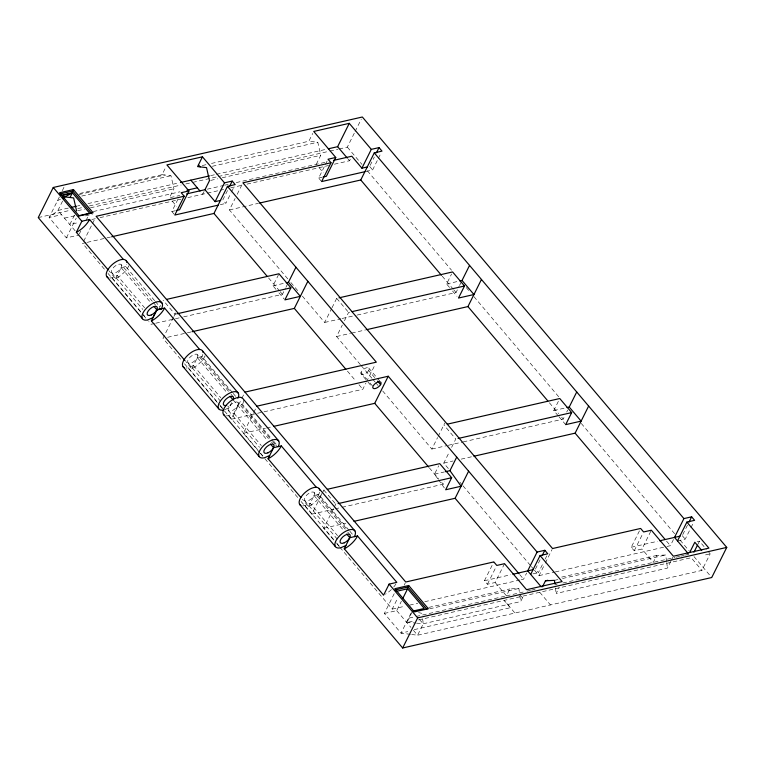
<?xml version="1.0" encoding="UTF-8"?>
<svg xmlns="http://www.w3.org/2000/svg" width="765" height="765" viewBox="0 0 765 765"><rect width="100%" height="100%" fill="white"/><g stroke="black" fill="none" stroke-linecap="round" stroke-linejoin="round"><path stroke-width="0.57" stroke-dasharray="3.83 2.87" d="M374.668 377.614L368.711 370.585A5.231 2.467 -40.3 0 0 368.902 368.175L368.405 367.764A5.231 2.467 -40.3 0 0 360.984 372.345L360.975 373.722L367.669 381.63M62.328 190.734L64.308 186.555M59.383 196.921L49.132 217.499L66.392 237.886L78.757 235.075M62.596 201.071L57.92 210.452L49.132 217.499L61.487 214.678M74.501 215.137L69.825 224.518L79.101 222.405M66.392 237.886L76.242 218.13M79.273 234.033L80.832 230.915M86.015 220.511L88.606 215.319M83.634 241.319L91.953 224.642M92.469 223.6L95.07 218.388M79.742 193.469L162.037 174.707L165.938 166.875M115.63 278.699L121.147 267.645L128.874 265.885A16.725 7.889 -40.3 0 1 117.485 277.724L115.63 278.699L108.697 270.514M162.037 174.707L170.987 175.711L173.942 188.773L169.438 197.81L179.756 195.458M174.066 214.162L171.838 211.523L178.092 198.977M204.083 191.508L202.725 194.224L200.698 191.824M159.426 307.52L160.468 305.426M227.521 190.485L222.835 199.894L225.809 203.413L231.02 192.952M231.546 191.91L234.147 186.679M173.426 317.399L162.983 338.35L181.448 360.162M173.951 316.347L175.998 312.244M287.793 278.9L229.404 209.935L235.123 198.47M237.207 194.291L241.883 184.91M191.852 368.72L197.36 357.666L205.087 355.907A16.725 7.889 -40.3 0 1 193.708 367.745L191.852 368.72L185.742 361.501M211.484 163.433L308.84 141.229L312.751 133.406M316.251 164.332L320.755 155.295L317.8 142.242L308.84 141.229M321.625 181.563L318.642 178.054L324.905 165.498M325.421 164.456L327.506 160.277M275.955 289.323L272.981 285.814L278.986 273.765M339.191 148.974L347.329 147.119L354.578 132.584M355.094 131.542L361.31 119.082M183.619 316.863L282.428 294.334L285.431 288.309M285.928 287.305L287.936 283.289M334.391 164.198L349.538 160.746L350.896 158.039M224.795 409.667L229.184 407.688L232.111 401.816M226.469 415.825A12.546 5.919 -40.3 0 0 228.716 415.586L233.947 413.31L237.848 405.488L242.486 404.436L272.895 440.344M224.528 411.044L231.46 419.23L241.329 399.416M241.855 398.374L243.93 394.205M370.164 165.374L374.334 157.007M365.995 171.446L372.622 169.935L377.834 159.483M378.35 158.431L380.96 153.21M259.526 452.373L243.366 433.286L253.244 413.483M253.76 412.44L256.361 407.229M302.395 296.141L324.676 322.457L331.465 308.84M331.991 307.788L337.69 296.351M360.401 364.656L336.581 336.524L342.328 325.001M344.422 320.812L348.601 312.426L350.915 311.9M264.002 411.8L362.811 389.28L365.928 383.016M366.454 381.974L375.29 364.255M308.553 506.564L314.071 495.51L321.797 493.75A16.725 7.889 -40.3 0 1 310.408 505.589L308.553 506.564L302.443 499.344M301.066 501.448L311.843 514.166L321.759 494.267M322.285 493.215L323.853 490.078L326.167 489.543M333.75 540.052L323.748 528.232L333.674 508.333M334.19 507.281L336.763 502.136M449.562 287.497L446.588 283.987L451.589 273.947M357.226 315.037L456.036 292.507L459.038 286.483M459.536 285.479L461.544 281.463M382.682 390.972L431.852 449.045L437.599 437.523M438.125 436.48L444.867 422.949M437.781 478.766L434.501 474.185L438.708 465.761M448.376 468.553L443.767 463.112L449.514 451.589M451.599 447.401L455.777 439.024L443.872 424.957M342.06 507.281L443.193 484.216L444.752 481.089M410.48 634.338L401.032 633.133L384.365 613.444L394.73 592.645M339.909 547.319L392.225 609.112L397.943 597.647M404.178 585.129L405.221 583.045M384.365 613.444L396.729 610.623L401.386 601.261M410.929 613.281L401.032 633.133L407.774 631.594M412.067 612.105L406.846 622.576L413.798 620.989M422.615 618.789L423.284 623.771L417.566 635.237L411.656 634.481M558.23 415.844L553.764 410.576L558.775 400.535M463.246 441.893L563.212 419.096L564.713 416.084M566.712 412.067L567.716 410.059M504.527 563.681L495.146 582.5L487.42 584.259L484.436 580.74L493.827 561.921M487.42 584.259L496.303 566.444M495.146 582.5L506.459 595.859L509.92 588.916L518.88 588.457L519.502 593.057M521.252 579.688L523.585 579.162L526.674 572.947M540.128 559.703L535.433 569.112L538.417 572.631L543.112 563.222M416.562 623.15L423.284 623.771L520.64 601.577L523.528 595.782M545.196 559.043L546.755 555.906M534.429 570.193L539.038 575.634L544.756 564.168M545.273 563.126L552.034 549.576M670.905 561.175L667.453 568.099L556.184 593.468L559.148 587.53M650.814 531.245L641.959 549.021L634.233 550.79L631.249 547.271L639.597 530.537M634.233 550.79L642.571 534.056M666.573 561.539L665.693 554.979L656.733 555.438L653.272 562.39L641.959 549.021M666.908 546.478L670.389 545.684L673.487 539.478M682.772 534.601L687.458 525.182M671.393 560.181L672.875 557.216M677.503 540.922L685.23 539.162L690.441 528.701M690.958 527.659L693.568 522.428M697.957 544.192L699.459 541.18L706.344 549.318M413.396 630.312L417.566 635.237L701.916 570.403L710.169 553.841L707.109 550.226M57.471 200.765L60.559 199.11M193.459 365.488L188.219 367.755A12.546 5.919 -40.3 0 1 185.971 367.994M109.758 277.982A12.546 5.919 -40.3 0 0 112.006 277.743L117.246 275.476L144.614 307.788M302.682 505.837A12.546 5.919 -40.3 0 0 304.929 505.598L310.169 503.332L337.528 535.653M202.218 165.546L206.846 164.485M78.881 194.559L164.647 175.003M81.75 196.06L170.987 175.711M212.326 166.292L317.8 142.242M68.324 208.08L57.92 210.452L75.783 231.556M77.561 205.976L79.876 205.45M87.965 203.605L179.268 182.787M210.633 175.634L215.29 174.573M216.457 174.305L327.143 149.07M38.25 217.595L69.625 210.432M77.753 208.587L82.4 207.525M89.371 205.938L181.171 185.006M185.819 183.944L191.623 182.625M192.79 182.357L217.184 176.792M218.35 176.524L328.73 151.355M329.897 151.097L338.025 149.242M77.743 210.7L84.695 209.122M90.49 207.803L173.942 188.773M210.643 180.406L217.604 178.819M222.233 177.757L320.755 155.295M64.413 218.13L74.817 215.759M93.311 211.542L179.985 191.786M85.431 215.873L92.383 214.286M207.296 189.175L223.523 185.474M224.69 185.207L228.161 184.413M236.28 182.567L326.569 161.979M91.848 219.498L95.329 218.704M99.966 217.652L180.942 199.187M187.827 197.619L206.225 193.421M207.392 193.153L219.039 190.504M220.205 190.236L223.705 189.433M230.695 187.846L242.342 185.187M247.009 184.126L328.568 165.527M171.838 211.523L175.147 210.767M318.642 178.054L321.96 177.298M220.291 204.666L225.809 203.413M86.082 242.61L82.591 243.404L104.91 269.758M87.248 242.342L105.847 238.106M107.004 237.839L110.495 237.045M229.404 209.935L258.465 203.308M272.981 285.814L285.125 283.04M177.308 313.726L174.994 314.252L163.079 300.186M154.559 323.49L151.068 324.284L148.764 321.558M155.725 323.222L174.324 318.986M175.481 318.718L182.462 317.131M167.631 337.289L186.23 333.043M187.387 332.785L190.877 331.991M446.588 283.987L457.623 281.463M324.676 322.457L340.951 318.747M342.118 318.479L356.06 315.304M336.581 336.524L350.533 333.339M351.699 333.081L365.651 329.897M231.46 419.23L262.844 412.067M243.366 433.286L265.455 428.257M266.612 427.989L271.259 426.927M553.764 410.576L564.799 408.061M431.852 449.045L446.97 445.603M448.127 445.335L462.079 442.16M443.767 463.112L453.062 460.989M461.199 459.134L472.827 456.485M434.501 474.185L444.436 471.928M311.843 514.166L333.923 509.136M335.089 508.868L340.903 507.539M323.748 528.232L345.837 523.193M484.436 580.74L510.628 574.773M631.249 547.271L657.441 541.304M532.899 573.893L538.417 572.631M392.225 609.112L405.01 606.196M409.657 605.134L417.795 603.279M424.776 601.692L520.095 579.956M539.038 575.634L554.147 572.191M555.314 571.924L665.741 546.745M697.135 541.706L699.459 541.18M428.792 607.41L509.92 588.916M561.692 577.106L656.733 555.438M429.634 608.806L518.88 588.457M554.424 580.348L557.905 579.554M562.543 578.503L665.693 554.979M409.103 618.063L414.898 616.733M416.055 616.475L505.302 596.126M506.459 595.859L525.947 591.422M527.095 591.154L530.537 590.37M531.685 590.111L535.118 589.327M554.749 584.852L557.073 584.326M562.868 582.997L675.055 557.417M676.203 557.159L679.636 556.375M680.783 556.117L684.226 555.333M685.373 555.065L688.816 554.281M418.436 619.937L691.197 557.742L701.916 570.403M705.54 554.893L710.169 553.841M414.209 629.633L510.408 607.697L504.202 600.382L514.922 613.042M406.473 622.213L415.443 623.045M418.56 612.631L421.878 613.301M419.497 619.612L423.284 623.771M369.638 166.426L372.622 169.935M682.246 535.643L685.23 539.162M347.329 147.119L361.998 164.446M367.401 170.825L451.551 270.227M466.22 287.544L469.308 291.197M473.946 296.667L558.871 396.978M581.257 423.418L674.673 533.76M680.085 540.138L689.341 551.077M693.979 556.557L711.737 577.527M348.056 158.986L349.538 160.746M442.208 276.175L452.957 288.874M453.731 289.782L456.036 292.507M549.385 402.763L558.603 413.655M561.673 417.279L563.212 419.096M666.554 541.151L670.389 545.684M452.536 291.016L457.001 296.294M558.976 416.724L565.67 424.642M319.139 167.745L323.48 172.871M336.686 298.36L348.601 312.426M368.759 368.061L380.664 382.118M290.872 282.534L297.786 290.7M361.176 365.565L371.924 378.264M372.698 379.172L375.003 381.898M375.768 382.806L378.073 385.522M459.899 482.17L462.203 484.895M462.968 485.804L530.585 565.651M531.35 566.559L533.654 569.284M360.984 372.345L366.932 379.373M369.916 382.892L372.89 386.411M367.994 382.108L372.459 387.377M539.746 592.273L550.465 604.943M268.582 277.972L279.349 290.7M280.124 291.608L282.428 294.334M347.425 371.101L355.888 381.094M358.967 384.728L362.811 389.28M429.347 467.864L438.584 478.766M441.654 482.399L443.193 484.216M519.731 574.62L523.585 579.162M278.938 292.842L284.15 299M520.133 594.998L522.514 597.809M172.326 201.224L176.667 206.349M323.853 490.078L335.759 504.145M154.664 300.702L125.785 266.593A12.546 5.919 -40.3 0 0 126.636 264.327M155.429 301.601L159.99 306.995M232.407 392.522L201.998 356.614A12.546 5.919 -40.3 0 0 202.849 354.348M233.162 393.42L237.724 398.804M273.65 441.242L278.211 446.626M349.108 530.365L318.709 494.448A12.546 5.919 -40.3 0 0 319.55 492.182M349.873 531.264L354.434 536.648M201.013 356.834L231.422 392.741M241.511 404.656L271.91 440.573M272.675 441.462L274.951 444.159M275.716 445.058L277.236 446.856M317.724 494.678L348.132 530.585M121.377 264.767A6.273 2.964 -40.3 0 1 115.534 272.799A6.273 2.964 -40.3 0 1 112.618 268.553A6.273 2.964 -40.3 0 1 121.377 264.767L152.551 301.573M153.306 302.471L155.582 305.168M197.6 354.778A6.273 2.964 -40.3 0 1 191.747 362.811A6.273 2.964 -40.3 0 1 188.831 358.575A6.273 2.964 -40.3 0 1 197.6 354.778L230.284 393.392M231.04 394.281L233.325 396.978M238.087 402.61A6.273 2.964 -40.3 0 1 232.244 410.633A6.273 2.964 -40.3 0 1 229.318 406.397A6.273 2.964 -40.3 0 1 238.087 402.61L268.496 438.517M271.537 442.113L273.813 444.8M314.3 492.622A6.273 2.964 -40.3 0 1 308.458 500.654A6.273 2.964 -40.3 0 1 305.541 496.418A6.273 2.964 -40.3 0 1 314.3 492.622L346.985 531.235M347.75 532.124L350.026 534.821M121.147 267.645L150.495 302.309M197.36 357.666L227.004 392.684M233.086 399.866L266.736 439.607M314.071 495.51L343.714 530.528M193.469 365.488L220.827 397.81M227.674 405.89L229.184 407.688M233.956 413.31L261.314 445.632M111.642 272.646L142.806 309.452M187.855 362.667L220.54 401.271M228.343 410.489L259.507 447.296M304.566 500.511L337.25 539.115M396.729 610.623L410.977 627.463M112.006 277.743L146.211 318.144M188.219 367.755L219.383 404.57M220.148 405.469L223.189 409.055M228.716 415.586L259.88 452.392M260.636 453.291L262.921 455.988M304.929 505.598L336.093 542.414M336.858 543.313L340.655 547.797M107.989 273.392L142.606 314.291M143.38 315.199L147.989 320.65M184.528 363.796L219.144 404.685M219.918 405.593L223.763 410.136M260.291 453.282L264.135 457.824M264.91 458.732L297.987 497.814M336.83 543.685L339.134 546.411M438.441 479.684L444.35 487.927M666.717 562.629L667.453 568.099M555.447 587.998L556.184 593.468M519.837 595.591L520.64 601.577M368.711 370.585A5.355 2.525 -40.3 0 1 364.274 374.171A5.355 2.525 -40.3 0 1 360.975 373.722M243.5 400.2A12.546 5.919 -40.3 0 1 242.486 404.436M395.935 583.953A16.725 7.889 -40.3 0 1 392.158 588.763M391.403 589.528A16.725 7.889 -40.3 0 1 385.436 594.204"/><path stroke-width="1.15" d="M53.263 187.473L38.25 217.595L402.658 647.993L711.737 577.527L726.75 547.405L362.342 117.007L53.263 187.473L81.845 221.228L89.572 219.469L123.481 259.517M63.638 198.986L64.671 196.901L72.226 193.134L62.118 195.448M59.986 193.985L72.732 191.078L73.478 189.577L93.129 212.785L79.225 215.96L59.574 192.751L73.478 189.577M70.045 197.513L72.379 192.837L89.648 213.234L78.403 215.797M107.932 269.605L76.337 232.283L81.845 221.228M111.661 236.777L213.951 213.454L227.463 186.354L235.19 184.585L232.216 181.076L224.489 182.835L202.457 156.815L197.58 166.598L206.531 167.612L209.486 180.664L204.982 189.701L186.641 193.889M202.457 156.815L166.913 164.915L188.945 190.934L181.219 192.704L184.193 196.213L174.812 215.042L218.082 205.173M188.945 190.934L179.565 209.763L176.246 210.518M184.977 360.602L151.355 320.898L156.873 309.844L161.549 308.697A12.546 5.919 -40.3 0 0 156.739 301.869A12.546 5.919 -40.3 0 0 142.959 313.019A12.546 5.919 -40.3 0 0 147.731 319.933L152.971 317.666M204.982 189.701L215.108 201.654L224.489 182.835M229.605 186.306L232.216 181.076M328.309 148.802L337.633 146.679L349.27 123.337L371.302 149.366L379.029 147.597L382.003 151.116L374.276 152.876L360.764 179.985L259.631 203.041M349.27 123.337L313.726 131.446L335.759 157.466L328.032 159.225L331.006 162.744L321.625 181.563L364.895 171.704M335.759 157.466L326.368 176.285L323.06 177.04M286.225 282.792L288.434 282.285L295.94 267.224M166.56 299.392L278.986 273.765L290.891 287.831L284.886 299.88L300.339 296.351L288.434 282.285M333.444 160.411L351.795 156.232L361.912 168.185L371.302 149.366M192.044 331.723L294.334 308.4L307.855 281.291M376.418 152.828L379.029 147.597M300.913 497.546L268.066 458.742L273.583 447.688L281.31 445.928L316.452 487.429M273.593 426.401L374.726 403.337L388.238 376.237L537.097 552.053L544.823 550.293L547.797 553.812L540.071 555.572L530.69 574.391M459.832 280.965L462.041 280.459L469.547 265.407M339.01 297.834L452.593 271.938L464.498 286.005L458.493 298.054L473.946 294.525L462.041 280.459M344.279 548.763L349.796 537.709L357.523 535.94L396.825 582.356L389.098 584.125L383.581 595.18L344.279 548.763L346.143 547.788A16.725 7.889 -40.3 0 0 357.523 535.94M366.808 329.629L467.941 306.574L481.453 279.464M445.536 471.67L449.954 470.666L456.715 457.116M327.334 489.284L439.76 463.647L451.666 477.714L445.66 489.763L461.113 486.234L449.954 470.666M395.218 589.939L407.965 587.032L408.72 585.521L428.362 608.73L414.458 611.904L394.807 588.696L408.72 585.521M402.945 598.144L407.611 588.782L424.279 608.481L413.043 611.044M353.975 521.338L455.108 498.283L468.62 471.183M402.658 647.993L417.671 617.881L726.75 547.405M567.008 407.554L569.217 407.047L576.724 391.996M447.343 424.164L559.77 398.527L571.685 412.593L565.67 424.642L581.132 421.113L569.217 407.047M473.984 456.217L575.117 433.162L588.639 406.062M537.097 552.053L527.707 570.881L541.247 586.87M542.213 555.524L544.823 550.293M542.5 586.765L545.464 580.807L547.788 580.281M677.503 540.922L686.884 522.103L694.61 520.334L691.636 516.824L683.91 518.584L674.52 537.403L688.06 553.391M689.026 522.046L691.636 516.824M689.81 552.273L694.821 542.242L701.706 550.379M693.951 552.225L697.451 545.196M152.971 317.542L156.873 309.844L161.492 308.783M62.615 198.011L64.671 196.901L73.631 197.915L76.586 210.968M76.337 232.283L78.193 231.307A16.725 7.889 -40.3 0 0 89.572 219.469M151.355 320.898L153.22 319.923A16.725 7.889 -40.3 0 0 164.599 308.085L199.742 349.586M269.682 455.51L264.441 457.776A12.546 5.919 -40.3 0 1 259.67 450.862A12.546 5.919 -40.3 0 1 273.449 439.712A12.546 5.919 -40.3 0 1 278.211 446.626M268.066 458.742L269.921 457.766A16.725 7.889 -40.3 0 0 281.31 445.928M345.895 545.531L340.655 547.797A12.546 5.919 -40.3 0 1 335.883 540.874A12.546 5.919 -40.3 0 1 349.662 529.724A12.546 5.919 -40.3 0 1 354.434 536.648M61.143 195.4L72.379 192.837M71.786 207.296L76.414 206.244M180.416 182.529L209.467 175.902M186.918 190.198L197.322 187.827M184.193 196.213L96.113 216.304L405.737 582.002L493.827 561.921L496.801 565.44L504.527 563.681L526.559 589.7L562.103 581.591L540.071 555.572M331.006 162.744L242.916 182.825L552.55 548.534L640.64 528.452L643.614 531.962L651.34 530.202L673.372 556.222L708.916 548.123L686.884 522.103M215.108 201.654L220.626 200.401M361.912 168.185L367.43 166.923M164.599 308.085L156.873 309.844L154.033 306.497M177.308 313.726L290.891 287.831M352.072 311.632L464.498 286.005M244.972 392.12L376.323 362.17L227.463 186.354M256.877 406.186L388.238 376.237M458.092 438.488L571.685 412.593M338.082 503.609L451.666 477.714M396.375 591.345L407.611 588.782M512.904 574.257L533.234 569.619M659.717 540.779L680.037 536.15M545.464 580.807L554.424 580.348L554.864 583.628M62.749 196.529L64.671 196.901M374.276 152.876L683.91 518.584M337.633 146.679L347.31 158.106M360.764 179.985L441.434 275.266M467.941 306.574L547.845 400.946M575.117 433.162L665.015 539.335M198.451 164.838L200.191 166.894M377.642 381.133L380.616 384.642A5.355 2.525 -40.3 0 1 376.189 388.238A5.355 2.525 -40.3 0 1 372.88 387.788L372.89 386.411A5.231 2.467 -40.3 0 1 377.566 382.118L379.564 381.659L380.817 382.242A5.231 2.467 -40.3 0 1 380.616 384.642M190.82 180.158L200.028 191.02M213.951 213.454L267.042 276.155M294.334 308.4L345.885 369.285M374.726 403.337L428.582 466.956M455.108 498.283L518.966 573.712M72.732 191.078L91.628 213.397M407.965 587.032L426.86 609.342M126.254 260.817L161.979 303.017M202.467 350.839L238.192 393.038M278.68 440.86L242.954 398.661A12.546 5.919 -40.3 0 0 228.601 402.725A12.546 5.919 -40.3 0 0 224.681 415.433M319.177 488.682L354.903 530.881M230.045 396.27L233.086 399.866A6.273 2.964 -40.3 0 0 230.705 396.404A6.273 2.964 -40.3 0 0 223.82 401.979A6.273 2.964 -40.3 0 0 226.201 405.44M270.542 444.092L273.583 447.688M346.755 534.113L349.796 537.709M389.098 584.125L417.671 617.881M106.765 276.586L142.491 318.785M182.988 366.607L218.714 408.806M223.476 414.429L259.201 456.629M299.689 504.451L335.414 546.65M184.193 367.602A12.546 5.919 -40.3 0 1 189.357 353.832A12.546 5.919 -40.3 0 1 203.012 352.378M300.894 505.445A12.546 5.919 -40.3 0 1 306.057 491.675A12.546 5.919 -40.3 0 1 319.713 490.222M223.944 409.954A12.546 5.919 -40.3 0 1 219.058 403.298A12.546 5.919 -40.3 0 1 232.407 392.024A12.546 5.919 -40.3 0 1 238.078 398.03M107.97 277.59A12.546 5.919 -40.3 0 1 113.134 263.81A12.546 5.919 -40.3 0 1 126.789 262.357M151.26 314.989A6.273 2.964 -40.3 0 0 157.102 306.956A6.273 2.964 -40.3 0 0 148.343 310.753A6.273 2.964 -40.3 0 0 151.26 314.989M344.183 542.854A6.273 2.964 -40.3 0 0 350.026 534.821A6.273 2.964 -40.3 0 0 341.267 538.617A6.273 2.964 -40.3 0 0 344.183 542.854M267.97 452.832A6.273 2.964 -40.3 0 0 273.813 444.8A6.273 2.964 -40.3 0 0 265.044 448.596A6.273 2.964 -40.3 0 0 267.97 452.832"/></g></svg>
